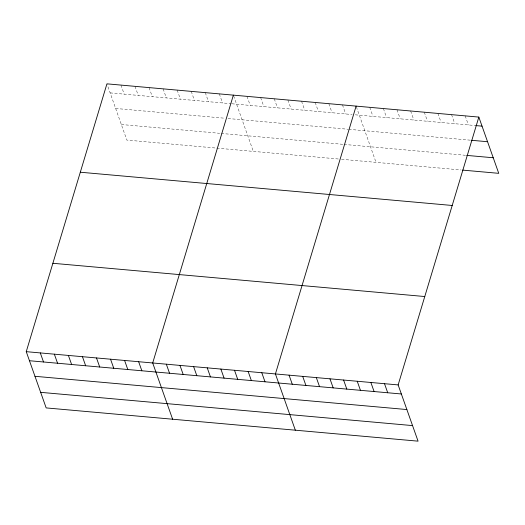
<?xml version="1.0" encoding="UTF-8"?>
<svg xmlns="http://www.w3.org/2000/svg" width="525" height="525" viewBox="0 0 525 525"><rect width="100%" height="100%" fill="white"/><g stroke="black" fill="none" stroke-linecap="round" stroke-linejoin="round"><path stroke-width="0.39" stroke-dasharray="2.62 1.97" d="M110.145 92.892L231.125 103.714M231.906 103.779L352.098 114.529M355.3 114.818L474.823 125.501M115.657 108.465L224.93 118.237M228.053 118.519L347.983 129.242M348.784 129.314L470.708 140.214M121.341 124.51L219.686 133.304M221.248 133.442L343.238 144.349M344.039 144.421L465.964 155.328M338.323 158.99L126.853 140.083L107.198 84.591M341.532 159.278L461.048 169.962M465.196 115.868L468.405 124.93M451.559 114.647L454.768 123.71M437.922 113.426L441.131 122.489M424.285 112.212L427.494 121.268M410.648 110.992L413.858 120.054M397.012 109.771L400.221 118.834M383.375 108.55L386.584 117.613M369.738 107.33L372.947 116.393M356.37 106.87L376.025 162.363M342.471 104.895L345.68 113.958M328.834 103.674L332.043 112.737M315.197 102.454L318.406 111.517M301.56 101.233L304.769 110.296M287.923 100.019L291.132 109.075M274.286 98.798L277.495 107.861M260.649 97.578L263.858 106.641M247.012 96.357L250.222 105.42M233.645 95.891L253.299 151.39M219.332 93.883L222.541 102.946M205.282 92.63L208.491 101.686M191.231 91.37L194.44 100.432M177.181 90.116L180.39 99.179M163.131 88.856L166.34 97.919M149.08 87.603L152.289 96.666M135.03 86.343L138.239 95.406M120.98 85.089L124.195 94.152"/><path stroke-width="0.79" d="M478.833 117.088L398.147 384.917L418.064 441.164L46.167 407.912L26.25 351.665L106.936 83.836L478.833 117.088L498.75 173.335L462.656 170.107M233.376 95.137L152.696 362.972L172.613 419.219M356.108 106.116L275.422 373.944L295.339 430.192M475.624 125.573L482.042 126.151M471.509 140.287L487.554 141.717M466.764 155.4L493.238 157.763M80.305 172.22L452.202 205.472M52.874 263.281L424.771 296.533M26.25 351.665L398.147 384.917M29.459 360.727L401.356 393.98M34.972 376.3L406.868 409.553M40.655 392.339L412.552 425.598M384.51 383.696L387.719 392.759M370.873 382.476L374.082 391.538M357.236 381.262L360.445 390.324M343.599 380.041L346.808 389.104M329.969 378.82L333.178 387.883M316.332 377.6L319.541 386.663M302.695 376.379L305.904 385.442M289.058 375.165L292.267 384.228M261.785 372.724L264.994 381.787M248.148 371.503L251.357 380.566M234.511 370.283L237.72 379.345M220.874 369.068L224.083 378.131M207.237 367.848L210.446 376.911M193.607 366.627L196.816 375.69M179.97 365.407L183.179 374.469M166.333 364.192L169.542 373.249M138.646 361.712L141.855 370.775M124.596 360.458L127.805 369.521M110.545 359.198L113.754 368.261M96.495 357.945L99.704 367.008M82.445 356.692L85.654 365.748M68.401 355.432L71.61 364.494M54.351 354.178L57.56 363.241M40.3 352.918L43.509 361.981"/></g></svg>
